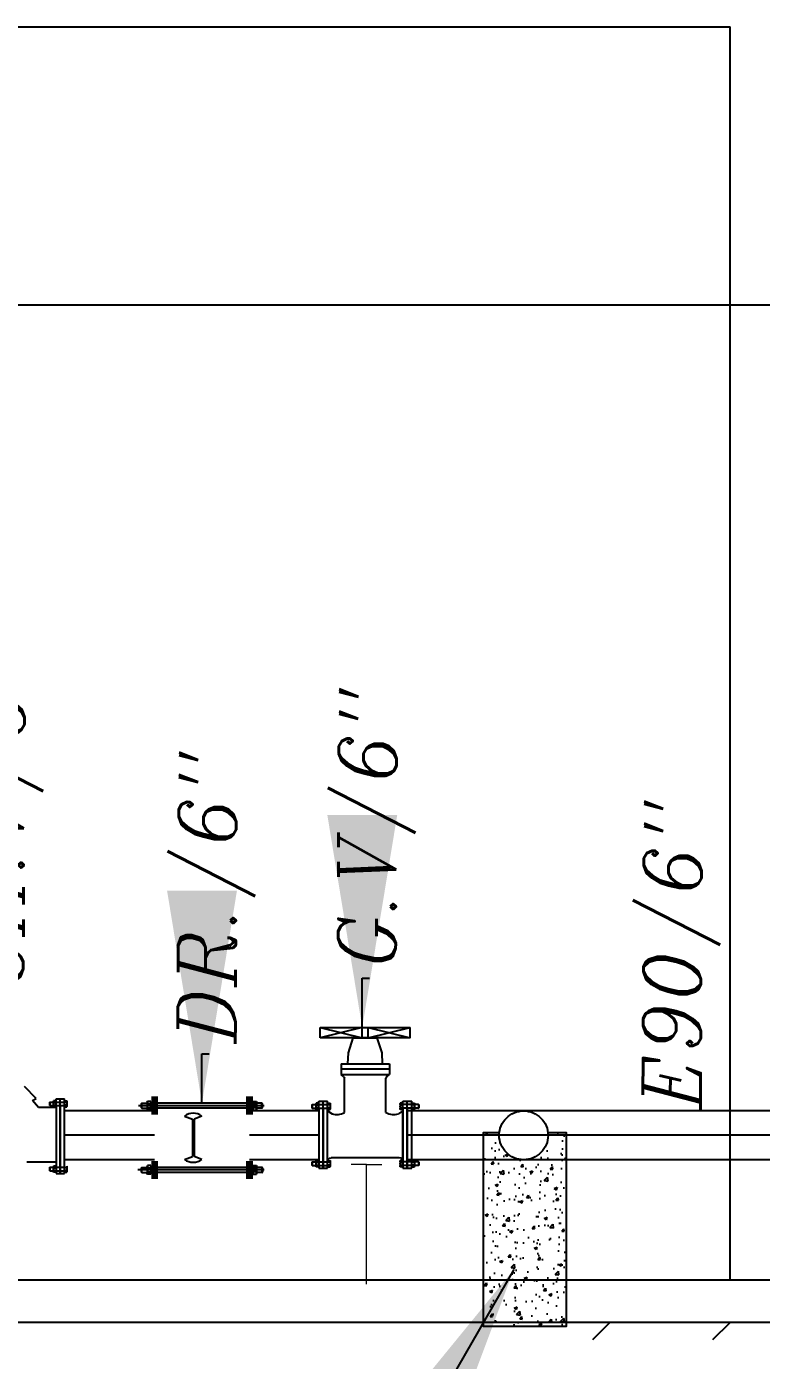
# Model space of a CAD drawing. Extents: x 152000 to 152174, y 158796 to 159332.
# Drawn here: x 152063.705 to 152065.434, y 159119.186 to 159122.325 of the extents above; entities that cross this region are included whole.
import ezdxf

# ---------------------------------------------------------------- set-up
doc = ezdxf.new("R2010")
doc.units = 0
doc.header["$LTSCALE"] = 3
doc.header["$MEASUREMENT"] = 0
doc.header["$PDMODE"] = 2
doc.header["$PDSIZE"] = 0.03
doc.linetypes.add('AUSGEZOGEN', pattern=[0])
doc.linetypes.add('CENTER', pattern=[2, 1.25, -0.25, 0.25, -0.25])
doc.layers.get('0').update_dxf_attribs({"linetype": 'CONTINUOUS'})
doc.layers.get('DEFPOINTS').update_dxf_attribs({"linetype": 'CONTINUOUS'})
doc.layers.add('BEAM', color=6, linetype='CONTINUOUS', lineweight=13)
doc.layers.add('LAND CORNERS', color=255, linetype='CONTINUOUS', lineweight=25)
for name, color, linetype in [('DIM', 144, 'CONTINUOUS'), ('EBENE0', 7, 'AUSGEZOGEN'), ('MECH', 6, 'CONTINUOUS'), ('NUMBERS', 6, 'CONTINUOUS'), ('TEXTS', 1, 'CONTINUOUS')]:
    doc.layers.add(name, color=color, linetype=linetype)
doc.styles.add('italic', font='italicc.shx', dxfattribs={"height": 0.4})
doc.dimstyles.new('mais 1-100 plan', dxfattribs={"dimtxt": 0.25, "dimasz": 0.1635, "dimexe": 0.18, "dimexo": 0.0625, "dimgap": 0, "dimtad": 1, "dimzin": 0, "dimdsep": 46, "dimtxsty": 'Standard', "dimblk": 'OBLIQUE', "dimcen": 0, "dimse1": 1, "dimse2": 1, "dimclrd": 8, "dimclrt": 4, "dimadec": 0, "dimazin": 0, "dimtfac": 1, "dimtix": 1, "dimtofl": 0, "dimtmove": 0, "dimatfit": 3, "dimldrblk": 'OBLIQUE', "dimfxl": 0.18, "dimtolj": 1, "dimtzin": 0, "dimarcsym": 0})
doc.dimstyles.get("Standard").update_dxf_attribs({"dimtxt": 0.7, "dimasz": 0.5, "dimexe": 4.572, "dimexo": 1.5875, "dimgap": 0.01, "dimtad": 1, "dimzin": 0, "dimdsep": 46, "dimtxsty": 'Standard', "dimcen": 2.286, "dimse1": 1, "dimse2": 1, "dimsd1": 1, "dimsd2": 1, "dimadec": 0, "dimazin": 0, "dimtfac": 1, "dimtdec": 4, "dimtofl": 0, "dimtmove": 0, "dimatfit": 3, "dimfxl": 1, "dimtolj": 1, "dimtzin": 0, "dimarcsym": 0})

# ---------------------------------------------------------------- blocks, each defined once
blk = doc.blocks.new('*D156')
at = {"layer": 'DEFPOINTS', "color": 0, "transparency": 16777216}
for p in [(152067.0555, 159119.9511), (152056.5608, 159119.2751), (152067.0555, 159118.7318)]:
    blk.add_point(p, dxfattribs=at)
at = {"layer": 'LAND CORNERS', "color": 2, "lineweight": -2, "transparency": 16777216}
blk.add_line((152056.8608, 159118.7318), (152066.7555, 159118.7318), dxfattribs=at)
at = {"layer": 'LAND CORNERS', "color": 2, "transparency": 16777216}
for points in [[(152056.8608, 159118.7818), (152056.8608, 159118.6818), (152056.5608, 159118.7318)], [(152066.7555, 159118.7818), (152066.7555, 159118.6818), (152067.0555, 159118.7318)]]:
    blk.add_solid(points, dxfattribs=at)
at = {"layer": 'LAND CORNERS', "color": 2, "transparency": 16777216, "insert": (152061.8081, 159118.9068), "char_height": 0.25, "attachment_point": 5}
blk.add_mtext('\\A1;10.49', dxfattribs=at)
blk = doc.blocks.new('_OBLIQUE')
at = {"color": 0, "linetype": 'ByBlock'}
blk.add_line((-0.5, -0.5), (0.5, 0.5), dxfattribs=at)

msp = doc.modelspace()

# ---------------------------------------------------------------- hatches: boundary and pattern name
h = msp.add_hatch()
h.set_pattern_fill('AR-CONC', color=256, scale=0.009703, style=0)
h.set_pattern_definition([(50, (152106.18917, 158639.875435), (0.069595362, -0.006088805), [0.007277209, -0.080049298]), (355, (152106.18917, 158639.875435), (-0.013462966, 0.07298479), [0.005821767, -0.064039438]), (100.4514, (152106.19497, 158639.87493), (0.056132448, 0.066895941), [0.006184676, -0.068031435]), (46.1842, (152106.18917, 158639.89484), (0.103553814, -0.016060219), [0.010915813, -0.120073946]), (96.6356, (152106.1978, 158639.8935), (0.09068981, 0.094518123), [0.009277014, -0.102047136]), (351.1842, (152106.18917, 158639.89484), (0.090689736, 0.094518194), [0.00873265, -0.096059157]), (21, (152106.19887, 158639.88999), (0.057917564, -0.03906589), [0.007277209, -0.080049298]), (326, (152106.19887, 158639.88999), (0.023608753, 0.070360911), [0.005821767, -0.064039438]), (71.4514, (152106.2037, 158639.886734), (0.081526341, 0.031294957), [0.006184676, -0.068031435]), (37.5, (152106.189167, 158639.875435), (0.0011798641, 0.0323005081), [0, -0.0632632025, 0, -0.0650097326, 0, -0.0642820117]), (7.5, (152106.189167, 158639.875435), (0.025525493, 0.038269552), [0, -0.0370652505, 0, -0.0618077607, 0, -0.0244999365]), (327.5, (152106.16753, 158639.875435), (0.0517964983, -0.0021884868), [0, -0.024257363, 0, -0.0756829723, 0, -0.1004254824]), (317.5, (152106.157827, 158639.875435), (0.056586234, 0.0097131315), [0, -0.031534572, 0, -0.050261256, 0, -0.071316647])])
h.paths.add_polyline_path([(152064.97422, 159119.72277), (152064.93163, 159119.72277, -0.030415), (152064.93206, 159119.71578, -1), (152064.8169, 159119.71578, -0.030415), (152064.81733, 159119.72277), (152064.78016, 159119.72277), (152064.78016, 159119.26573), (152064.97422, 159119.26573)])

# ---------------------------------------------------------------- linework, layer by layer
msp.add_lwpolyline([(152064.93163, 159119.72277), (152064.97422, 159119.72277), (152064.97422, 159119.26573), (152064.78016, 159119.26573), (152064.78016, 159119.72277), (152064.81733, 159119.72277)])
at = {"layer": 'BEAM', "color": 2}
for p, q in [((152064.50464, 159119.64688), (152064.46878, 159119.64688)), ((152064.50464, 159119.64688), (152064.5405, 159119.64688)), ((152064.50464, 159119.36507), (152064.50464, 159119.64688))]:
    msp.add_line(p, q, dxfattribs=at)
at = {"layer": 'DIM', "color": 1, "linetype": 'CENTER'}
msp.add_circle((152064.87448, 159119.71578), 0.05758, dxfattribs=at)
at = {"layer": 'EBENE0', "color": 8, "linetype": 'AUSGEZOGEN'}
for p, q in [((152061.5608, 159122.32507), (152065.3608, 159122.32507)), ((152061.5608, 159122.32507), (152065.3608, 159122.32507)), ((152065.3608, 159119.37507), (152065.3608, 159122.32507)), ((152065.3608, 159119.37507), (152065.3608, 159122.32507)), ((152065.3608, 159119.37507), (152065.3608, 159121.72507)), ((152065.3608, 159119.37507), (152065.3608, 159121.72507)), ((152065.9608, 159119.37507), (152056.5608, 159119.37507)), ((152065.9608, 159119.27507), (152056.5608, 159119.27507)), ((152065.03716, 159119.23496), (152065.07727, 159119.27507)), ((152065.03716, 159119.23496), (152065.07727, 159119.27507)), ((152065.32001, 159119.23496), (152065.36011, 159119.27507)), ((152065.32001, 159119.23496), (152065.36011, 159119.27507))]:
    msp.add_line(p, q, dxfattribs=at)
at = {"layer": 'MECH'}
for p, q in [((152064.4946, 159119.96954), (152064.39596, 159119.94508)), ((152064.39596, 159119.96954), (152064.4946, 159119.94508)), ((152064.39596, 159119.96954), (152064.60746, 159119.96954)), ((152064.39596, 159119.94508), (152064.39596, 159119.96954)), ((152064.4946, 159119.94508), (152064.4946, 159119.96954)), ((152064.4946, 159119.96954), (152064.50881, 159119.96954)), ((152064.50881, 159119.94508), (152064.60746, 159119.96954)), ((152064.50881, 159119.96954), (152064.60746, 159119.94508)), ((152064.50881, 159119.94508), (152064.50881, 159119.96954)), ((152064.60746, 159119.94508), (152064.60746, 159119.96954)), ((152064.60746, 159119.94508), (152064.39596, 159119.94508)), ((152064.46197, 159119.9097), (152064.4733, 159119.94508)), ((152064.4733, 159119.94508), (152064.53012, 159119.94508)), ((152064.54144, 159119.9097), (152064.53012, 159119.94508)), ((152064.46093, 159119.88368), (152064.46197, 159119.9097)), ((152064.54248, 159119.88368), (152064.54144, 159119.9097)), ((152064.44489, 159119.88368), (152064.44489, 159119.8587)), ((152064.44489, 159119.88368), (152064.55853, 159119.88368)), ((152064.44489, 159119.87223), (152064.55853, 159119.87223)), ((152064.55853, 159119.88368), (152064.55853, 159119.8587)), ((152063.72702, 159119.80278), (152063.69987, 159119.83072)), ((152064.45133, 159119.85367), (152064.44489, 159119.8587)), ((152064.44489, 159119.8587), (152064.55853, 159119.8587)), ((152064.45133, 159119.85367), (152064.45288, 159119.85048)), ((152064.45288, 159119.7692), (152064.45288, 159119.85048)), ((152064.55209, 159119.85367), (152064.55053, 159119.85048)), ((152064.55053, 159119.7692), (152064.55053, 159119.85048)), ((152064.55209, 159119.85367), (152064.55853, 159119.8587)), ((152063.71879, 159119.79785), (152063.72702, 159119.80278)), ((152063.73277, 159119.78142), (152063.71879, 159119.79785)), ((152063.77411, 159119.79713), (152063.76841, 159119.79713)), ((152063.76841, 159119.79713), (152063.76841, 159119.79413)), ((152063.7744, 159119.78685), (152063.7744, 159119.80178)), ((152063.7744, 159119.80178), (152063.7841, 159119.80178)), ((152063.7841, 159119.80178), (152063.7938, 159119.80178)), ((152063.7841, 159119.78685), (152063.7841, 159119.80178)), ((152063.7841, 159119.62625), (152063.7841, 159119.80178)), ((152063.7938, 159119.62625), (152063.7938, 159119.80178)), ((152063.79413, 159119.79713), (152063.79984, 159119.79713)), ((152063.79984, 159119.79713), (152063.79984, 159119.79413)), ((152064.39241, 159119.78042), (152064.39241, 159119.7962)), ((152064.39241, 159119.7962), (152064.40267, 159119.7962)), ((152064.40267, 159119.7962), (152064.41293, 159119.7962)), ((152064.40267, 159119.78042), (152064.40267, 159119.7962)), ((152064.40267, 159119.63837), (152064.40267, 159119.7962)), ((152064.41293, 159119.63837), (152064.41293, 159119.7962)), ((152064.59049, 159119.63837), (152064.59049, 159119.7962)), ((152064.59049, 159119.78042), (152064.59049, 159119.7962)), ((152064.59049, 159119.7962), (152064.60075, 159119.7962)), ((152064.59049, 159119.63837), (152064.59049, 159119.7962)), ((152064.60075, 159119.63837), (152064.60075, 159119.7962)), ((152064.60075, 159119.7962), (152064.61101, 159119.7962)), ((152064.60075, 159119.78042), (152064.60075, 159119.7962)), ((152064.60075, 159119.63837), (152064.60075, 159119.7962)), ((152064.60075, 159119.63837), (152064.60075, 159119.7962)), ((152064.61101, 159119.63837), (152064.61101, 159119.7962)), ((152063.7744, 159119.78142), (152063.73277, 159119.78142)), ((152063.75861, 159119.7936), (152063.75957, 159119.79413)), ((152063.75861, 159119.7936), (152063.75861, 159119.78646)), ((152063.75957, 159119.78593), (152063.75861, 159119.78646)), ((152063.75957, 159119.79413), (152063.75957, 159119.78593)), ((152063.75957, 159119.79413), (152063.76789, 159119.79413)), ((152063.75957, 159119.78593), (152063.76789, 159119.78593)), ((152063.76841, 159119.79413), (152063.76841, 159119.78593)), ((152063.76841, 159119.79325), (152063.77411, 159119.79325)), ((152063.76841, 159119.7868), (152063.77411, 159119.7868)), ((152063.76841, 159119.78293), (152063.76841, 159119.78593)), ((152063.77411, 159119.78293), (152063.76841, 159119.78293)), ((152063.77411, 159119.79413), (152063.79413, 159119.79413)), ((152063.77411, 159119.78593), (152063.79413, 159119.78593)), ((152063.7744, 159119.78685), (152063.7744, 159119.64117)), ((152063.7744, 159119.77739), (152063.7744, 159119.65063)), ((152063.7841, 159119.78685), (152063.7841, 159119.64117)), ((152063.79984, 159119.79325), (152063.79413, 159119.79325)), ((152063.79984, 159119.7868), (152063.79413, 159119.7868)), ((152063.79413, 159119.78293), (152063.79984, 159119.78293)), ((152063.79984, 159119.79413), (152063.79984, 159119.78593)), ((152063.79984, 159119.78293), (152063.79984, 159119.78593)), ((152064.26352, 159119.78547), (152063.96791, 159119.78547)), ((152063.97631, 159119.7914), (152063.97491, 159119.79063)), ((152063.97491, 159119.7803), (152063.97491, 159119.79063)), ((152063.97491, 159119.7803), (152063.97631, 159119.77953)), ((152063.97631, 159119.77953), (152063.97631, 159119.7914)), ((152063.97631, 159119.7914), (152063.98834, 159119.7914)), ((152063.97631, 159119.77953), (152063.98834, 159119.77953)), ((152063.99734, 159119.79573), (152063.98909, 159119.79573)), ((152063.98909, 159119.79573), (152063.98909, 159119.7914)), ((152063.98909, 159119.77953), (152063.98909, 159119.7914)), ((152063.98909, 159119.79013), (152063.99734, 159119.79013)), ((152063.98909, 159119.7808), (152063.99734, 159119.7808)), ((152063.98909, 159119.7752), (152063.98909, 159119.77953)), ((152063.99734, 159119.7752), (152063.98909, 159119.7752)), ((152063.99734, 159119.7752), (152063.99734, 159119.79573)), ((152064.2376, 159119.7914), (152063.99734, 159119.7914)), ((152064.2376, 159119.77953), (152063.99734, 159119.77953)), ((152064.2376, 159119.7752), (152064.2376, 159119.79573)), ((152064.2376, 159119.79573), (152064.24586, 159119.79573)), ((152064.24586, 159119.79013), (152064.2376, 159119.79013)), ((152064.24586, 159119.7808), (152064.2376, 159119.7808)), ((152064.2376, 159119.7752), (152064.24586, 159119.7752)), ((152064.24586, 159119.79573), (152064.24586, 159119.7914)), ((152064.24586, 159119.77953), (152064.24586, 159119.7914)), ((152064.24586, 159119.7752), (152064.24586, 159119.77953)), ((152064.25864, 159119.7914), (152064.24661, 159119.7914)), ((152064.25864, 159119.77953), (152064.24661, 159119.77953)), ((152064.25864, 159119.7914), (152064.26003, 159119.79063)), ((152064.25864, 159119.77953), (152064.25864, 159119.7914)), ((152064.26003, 159119.7803), (152064.25864, 159119.77953)), ((152064.26003, 159119.7803), (152064.26003, 159119.79063)), ((152064.3757, 159119.78755), (152064.37672, 159119.78812)), ((152064.3757, 159119.78755), (152064.3757, 159119.78)), ((152064.37672, 159119.77944), (152064.3757, 159119.78)), ((152064.37672, 159119.78812), (152064.37672, 159119.77944)), ((152064.37672, 159119.78812), (152064.38552, 159119.78812)), ((152064.37672, 159119.77944), (152064.38552, 159119.77944)), ((152064.3921, 159119.79128), (152064.38607, 159119.79128)), ((152064.38607, 159119.79128), (152064.38607, 159119.78812)), ((152064.38607, 159119.78812), (152064.38607, 159119.77944)), ((152064.38607, 159119.78719), (152064.3921, 159119.78719)), ((152064.38607, 159119.78037), (152064.3921, 159119.78037)), ((152064.38607, 159119.77627), (152064.38607, 159119.77944)), ((152064.3921, 159119.77627), (152064.38607, 159119.77627)), ((152064.3921, 159119.78812), (152064.41328, 159119.78812)), ((152064.3921, 159119.77944), (152064.41328, 159119.77944)), ((152064.39241, 159119.78042), (152064.39241, 159119.65415)), ((152064.39241, 159119.76916), (152064.39241, 159119.66417)), ((152064.40267, 159119.78042), (152064.40267, 159119.65415)), ((152064.41293, 159119.77336), (152064.42371, 159119.76608)), ((152064.41328, 159119.79128), (152064.41931, 159119.79128)), ((152064.41931, 159119.78719), (152064.41328, 159119.78719)), ((152064.41931, 159119.78037), (152064.41328, 159119.78037)), ((152064.41328, 159119.77627), (152064.41931, 159119.77627)), ((152064.41931, 159119.79128), (152064.41931, 159119.78812)), ((152064.41931, 159119.78812), (152064.41931, 159119.77944)), ((152064.41931, 159119.77627), (152064.41931, 159119.77944)), ((152064.59049, 159119.77336), (152064.57971, 159119.76608)), ((152064.58411, 159119.79128), (152064.58411, 159119.78812)), ((152064.59014, 159119.79128), (152064.58411, 159119.79128)), ((152064.58411, 159119.78812), (152064.58411, 159119.77944)), ((152064.58411, 159119.78719), (152064.59014, 159119.78719)), ((152064.58411, 159119.78037), (152064.59014, 159119.78037)), ((152064.58411, 159119.77627), (152064.58411, 159119.77944)), ((152064.59014, 159119.77627), (152064.58411, 159119.77627)), ((152064.61131, 159119.78812), (152064.59014, 159119.78812)), ((152064.61131, 159119.77944), (152064.59014, 159119.77944)), ((152064.59049, 159119.78042), (152064.59049, 159119.65415)), ((152064.60075, 159119.78042), (152064.60075, 159119.65415)), ((152064.61131, 159119.79128), (152064.61735, 159119.79128)), ((152064.61735, 159119.78719), (152064.61131, 159119.78719)), ((152064.61735, 159119.78037), (152064.61131, 159119.78037)), ((152064.61131, 159119.77627), (152064.61735, 159119.77627)), ((152064.61735, 159119.79128), (152064.61735, 159119.78812)), ((152064.61735, 159119.78812), (152064.61735, 159119.77944)), ((152064.61735, 159119.77627), (152064.61735, 159119.77944)), ((152064.62669, 159119.78812), (152064.6179, 159119.78812)), ((152064.62669, 159119.77944), (152064.6179, 159119.77944)), ((152064.62771, 159119.78755), (152064.62669, 159119.78812)), ((152064.62669, 159119.78812), (152064.62669, 159119.77944)), ((152064.62669, 159119.77944), (152064.62771, 159119.78)), ((152064.62771, 159119.78755), (152064.62771, 159119.78)), ((152064.07644, 159119.761), (152064.09491, 159119.75365)), ((152064.09491, 159119.75365), (152064.09491, 159119.66622)), ((152064.11726, 159119.761), (152064.09879, 159119.75365)), ((152064.09879, 159119.75365), (152064.09879, 159119.66622)), ((152063.70498, 159119.65374), (152063.7744, 159119.65374)), ((152063.75861, 159119.63994), (152063.75957, 159119.64047)), ((152063.75861, 159119.63994), (152063.75861, 159119.6328)), ((152063.75957, 159119.64047), (152063.75957, 159119.63226)), ((152063.75957, 159119.64047), (152063.76789, 159119.64047)), ((152063.77411, 159119.64346), (152063.76841, 159119.64346)), ((152063.76841, 159119.64346), (152063.76841, 159119.64047)), ((152063.76841, 159119.64047), (152063.76841, 159119.63226)), ((152063.76841, 159119.63959), (152063.77411, 159119.63959)), ((152063.77411, 159119.64047), (152063.79413, 159119.64047)), ((152063.7744, 159119.64117), (152063.7744, 159119.62625)), ((152063.7841, 159119.64117), (152063.7841, 159119.62625)), ((152063.79984, 159119.63959), (152063.79413, 159119.63959)), ((152063.79984, 159119.64346), (152063.79984, 159119.64047)), ((152063.79984, 159119.64047), (152063.79984, 159119.63226)), ((152063.97631, 159119.64034), (152063.97491, 159119.63957)), ((152063.97491, 159119.62924), (152063.97491, 159119.63957)), ((152063.97631, 159119.62847), (152063.97631, 159119.64034)), ((152063.97631, 159119.64034), (152063.98834, 159119.64034)), ((152063.98909, 159119.64467), (152063.98909, 159119.64034)), ((152063.99734, 159119.64467), (152063.98909, 159119.64467)), ((152063.98909, 159119.64034), (152063.98909, 159119.62847)), ((152063.99734, 159119.64467), (152063.99734, 159119.62414)), ((152064.2376, 159119.64034), (152063.99734, 159119.64034)), ((152064.07644, 159119.65888), (152064.09491, 159119.66622)), ((152064.11726, 159119.65888), (152064.09879, 159119.66622)), ((152064.2376, 159119.64467), (152064.2376, 159119.62414)), ((152064.2376, 159119.64467), (152064.24586, 159119.64467)), ((152064.24586, 159119.64467), (152064.24586, 159119.64034)), ((152064.24586, 159119.64034), (152064.24586, 159119.62847)), ((152064.25864, 159119.64034), (152064.24661, 159119.64034)), ((152064.25864, 159119.64034), (152064.25864, 159119.62847)), ((152064.26003, 159119.63957), (152064.25864, 159119.64034)), ((152064.26003, 159119.63957), (152064.26003, 159119.62924)), ((152064.3757, 159119.65285), (152064.37672, 159119.65342)), ((152064.3757, 159119.65285), (152064.3757, 159119.6453)), ((152064.37672, 159119.64474), (152064.3757, 159119.6453)), ((152064.37672, 159119.65342), (152064.37672, 159119.64474)), ((152064.37672, 159119.65342), (152064.38552, 159119.65342)), ((152064.37672, 159119.64474), (152064.38552, 159119.64474)), ((152064.3921, 159119.65658), (152064.38607, 159119.65658)), ((152064.38607, 159119.65658), (152064.38607, 159119.65342)), ((152064.38607, 159119.65342), (152064.38607, 159119.64474)), ((152064.38607, 159119.65249), (152064.3921, 159119.65249)), ((152064.38607, 159119.64567), (152064.3921, 159119.64567)), ((152064.38607, 159119.64157), (152064.38607, 159119.64474)), ((152064.3921, 159119.64157), (152064.38607, 159119.64157)), ((152064.3921, 159119.65342), (152064.41328, 159119.65342)), ((152064.3921, 159119.64474), (152064.41328, 159119.64474)), ((152064.39241, 159119.65415), (152064.39241, 159119.63837)), ((152064.40267, 159119.65415), (152064.40267, 159119.63837)), ((152064.41293, 159119.6582), (152064.41714, 159119.66222)), ((152064.41328, 159119.65658), (152064.41931, 159119.65658)), ((152064.41931, 159119.65249), (152064.41328, 159119.65249)), ((152064.41931, 159119.64567), (152064.41328, 159119.64567)), ((152064.41328, 159119.64157), (152064.41931, 159119.64157)), ((152064.41714, 159119.66222), (152064.42153, 159119.66259)), ((152064.41931, 159119.65658), (152064.41931, 159119.65342)), ((152064.41931, 159119.65342), (152064.41931, 159119.64474)), ((152064.41931, 159119.64157), (152064.41931, 159119.64474)), ((152064.58188, 159119.66259), (152064.42153, 159119.66259)), ((152064.58627, 159119.66222), (152064.58188, 159119.66259)), ((152064.58411, 159119.65658), (152064.58411, 159119.65342)), ((152064.59014, 159119.65658), (152064.58411, 159119.65658)), ((152064.58411, 159119.65342), (152064.58411, 159119.64474)), ((152064.58411, 159119.65249), (152064.59014, 159119.65249)), ((152064.58411, 159119.64567), (152064.59014, 159119.64567)), ((152064.58411, 159119.64157), (152064.58411, 159119.64474)), ((152064.59014, 159119.64157), (152064.58411, 159119.64157)), ((152064.59049, 159119.6582), (152064.58627, 159119.66222)), ((152064.61131, 159119.65342), (152064.59014, 159119.65342)), ((152064.61131, 159119.64474), (152064.59014, 159119.64474)), ((152064.59049, 159119.65415), (152064.59049, 159119.63837)), ((152064.60075, 159119.65415), (152064.60075, 159119.63837)), ((152064.61131, 159119.65658), (152064.61735, 159119.65658)), ((152064.61735, 159119.65249), (152064.61131, 159119.65249)), ((152064.61735, 159119.64567), (152064.61131, 159119.64567)), ((152064.61131, 159119.64157), (152064.61735, 159119.64157)), ((152064.61735, 159119.65658), (152064.61735, 159119.65342)), ((152064.61735, 159119.65342), (152064.61735, 159119.64474)), ((152064.61735, 159119.64157), (152064.61735, 159119.64474)), ((152064.62669, 159119.65342), (152064.6179, 159119.65342)), ((152064.62669, 159119.64474), (152064.6179, 159119.64474)), ((152064.62771, 159119.65285), (152064.62669, 159119.65342)), ((152064.62669, 159119.65342), (152064.62669, 159119.64474)), ((152064.62669, 159119.64474), (152064.62771, 159119.6453)), ((152064.62771, 159119.65285), (152064.62771, 159119.6453)), ((152063.75957, 159119.63226), (152063.75861, 159119.6328)), ((152063.75957, 159119.63226), (152063.76789, 159119.63226)), ((152063.76841, 159119.63314), (152063.77411, 159119.63314)), ((152063.76841, 159119.62927), (152063.76841, 159119.63226)), ((152063.77411, 159119.62927), (152063.76841, 159119.62927)), ((152063.77411, 159119.63226), (152063.79413, 159119.63226)), ((152063.7744, 159119.62625), (152063.7841, 159119.62625)), ((152063.7744, 159119.62625), (152063.7841, 159119.62625)), ((152063.7841, 159119.62625), (152063.7938, 159119.62625)), ((152063.7841, 159119.62625), (152063.7938, 159119.62625)), ((152063.79984, 159119.63314), (152063.79413, 159119.63314)), ((152063.79413, 159119.62927), (152063.79984, 159119.62927)), ((152063.79984, 159119.62927), (152063.79984, 159119.63226)), ((152064.26352, 159119.63441), (152063.96636, 159119.63441)), ((152063.97491, 159119.62924), (152063.97631, 159119.62847)), ((152063.97631, 159119.62847), (152063.98834, 159119.62847)), ((152063.98909, 159119.63907), (152063.99734, 159119.63907)), ((152063.98909, 159119.62974), (152063.99734, 159119.62974)), ((152063.98909, 159119.62414), (152063.98909, 159119.62847)), ((152063.99734, 159119.62414), (152063.98909, 159119.62414)), ((152064.2376, 159119.62847), (152063.99734, 159119.62847)), ((152064.24586, 159119.63907), (152064.2376, 159119.63907)), ((152064.24586, 159119.62974), (152064.2376, 159119.62974)), ((152064.2376, 159119.62414), (152064.24586, 159119.62414)), ((152064.24586, 159119.62414), (152064.24586, 159119.62847)), ((152064.25864, 159119.62847), (152064.24661, 159119.62847)), ((152064.25864, 159119.62847), (152064.26003, 159119.62924)), ((152064.39241, 159119.63837), (152064.40267, 159119.63837)), ((152064.39241, 159119.63837), (152064.40267, 159119.63837)), ((152064.40267, 159119.63837), (152064.41293, 159119.63837)), ((152064.40267, 159119.63837), (152064.41293, 159119.63837)), ((152064.59049, 159119.63837), (152064.60075, 159119.63837)), ((152064.59049, 159119.63837), (152064.60075, 159119.63837)), ((152064.60075, 159119.63837), (152064.61101, 159119.63837)), ((152064.60075, 159119.63837), (152064.61101, 159119.63837))]:
    msp.add_line(p, q, dxfattribs=at)
at = {"layer": 'MECH', "const_width": 0.01619}
for points in [[(152064.00605, 159119.80717), (152064.00605, 159119.76438)], [(152064.22945, 159119.80717), (152064.22945, 159119.76438)], [(152064.00605, 159119.6127), (152064.00605, 159119.6555)], [(152064.22945, 159119.6127), (152064.22945, 159119.6555)]]:
    msp.add_lwpolyline(points, dxfattribs=at)
at = {"layer": 'MECH'}
for centre, radius, start, end in [((152063.77068, 159119.79519), 0.00298, 139.521, 220.479), ((152063.79757, 159119.79519), 0.00298, 319.521, 40.479), ((152063.77068, 159119.78487), 0.00298, 139.521, 220.479), ((152063.7754, 159119.79003), 0.0077, 155.22028, 204.77972), ((152063.79285, 159119.79003), 0.0077, 335.22028, 24.77972), ((152063.79757, 159119.78487), 0.00298, 319.521, 40.479), ((152063.99237, 159119.79293), 0.00431, 139.521, 220.479), ((152063.99237, 159119.778), 0.00431, 139.521, 220.479), ((152063.9992, 159119.78547), 0.01113, 155.22028, 204.77972), ((152064.09685, 159119.73306), 0.0346, 53.84916, 126.15084), ((152064.24257, 159119.79293), 0.00431, 319.521, 40.479), ((152064.23575, 159119.78547), 0.01113, 335.22028, 24.77972), ((152064.24257, 159119.778), 0.00431, 319.521, 40.479), ((152064.38847, 159119.78924), 0.00315, 139.521, 220.479), ((152064.38847, 159119.77832), 0.00315, 139.521, 220.479), ((152064.39346, 159119.78378), 0.00814, 155.22028, 204.77972), ((152064.41691, 159119.78924), 0.00315, 319.521, 40.479), ((152064.41192, 159119.78378), 0.00814, 335.22028, 24.77972), ((152064.41691, 159119.77832), 0.00315, 319.521, 40.479), ((152064.43401, 159119.80769), 0.04287, 256.09893, 296.1187), ((152064.56941, 159119.80769), 0.04287, 243.8813, 283.90107), ((152064.5865, 159119.78924), 0.00315, 139.521, 220.479), ((152064.5865, 159119.77832), 0.00315, 139.521, 220.479), ((152064.5915, 159119.78378), 0.00814, 155.22028, 204.77972), ((152064.61495, 159119.78924), 0.00315, 319.521, 40.479), ((152064.60996, 159119.78378), 0.00814, 335.22028, 24.77972), ((152064.61495, 159119.77832), 0.00315, 319.521, 40.479), ((152063.77068, 159119.64153), 0.00298, 139.521, 220.479), ((152063.7754, 159119.63637), 0.0077, 155.22028, 204.77972), ((152063.79757, 159119.64153), 0.00298, 319.521, 40.479), ((152063.79285, 159119.63637), 0.0077, 335.22028, 24.77972), ((152063.99237, 159119.64187), 0.00431, 139.521, 220.479), ((152064.09685, 159119.68681), 0.0346, 233.84916, 306.15084), ((152064.24257, 159119.64187), 0.00431, 319.521, 40.479), ((152064.38847, 159119.65454), 0.00315, 139.521, 220.479), ((152064.38847, 159119.64362), 0.00315, 139.521, 220.479), ((152064.39346, 159119.64908), 0.00814, 155.22028, 204.77972), ((152064.41691, 159119.65454), 0.00315, 319.521, 40.479), ((152064.41192, 159119.64908), 0.00814, 335.22028, 24.77972), ((152064.41691, 159119.64362), 0.00315, 319.521, 40.479), ((152064.5865, 159119.65454), 0.00315, 139.521, 220.479), ((152064.5865, 159119.64362), 0.00315, 139.521, 220.479), ((152064.5915, 159119.64908), 0.00814, 155.22028, 204.77972), ((152064.61495, 159119.65454), 0.00315, 319.521, 40.479), ((152064.60996, 159119.64908), 0.00814, 335.22028, 24.77972), ((152064.61495, 159119.64362), 0.00315, 319.521, 40.479), ((152063.77068, 159119.63121), 0.00298, 139.521, 220.479), ((152063.79757, 159119.63121), 0.00298, 319.521, 40.479), ((152063.99237, 159119.62694), 0.00431, 139.521, 220.479), ((152063.9992, 159119.63441), 0.01113, 155.22028, 204.77972), ((152064.23575, 159119.63441), 0.01113, 335.22028, 24.77972), ((152064.24257, 159119.62694), 0.00431, 319.521, 40.479)]:
    msp.add_arc(centre, radius, start, end, dxfattribs=at)
at = {"layer": 'TEXTS'}
msp.add_lwpolyline([(152066.6404, 159121.66993), (152053.80565, 159121.66993), (152053.80565, 159117.44674), (152066.6404, 159117.44674)], close=True, dxfattribs=at)
for points in [[(152064.00605, 159119.77336), (152063.7938, 159119.77336)], [(152064.39241, 159119.77336), (152064.22945, 159119.77336)], [(152066.73979, 159119.77336), (152064.60075, 159119.77336)], [(152064.00605, 159119.71578), (152063.7938, 159119.71578)], [(152064.39241, 159119.71578), (152064.22945, 159119.71578)], [(152066.74118, 159119.71578), (152064.60075, 159119.71578)], [(152064.00605, 159119.6582), (152063.7938, 159119.6582)], [(152064.39241, 159119.6582), (152064.22945, 159119.6582)], [(152066.73347, 159119.6582), (152064.60075, 159119.6582)]]:
    msp.add_lwpolyline(points, dxfattribs=at)

# ---------------------------------------------------------------- texts
at = {"layer": 'NUMBERS', "color": 5, "style": 'italic'}
for s, p in [('CH.V/6"', (152063.6968, 159120.06137)), ('G.V/6"', (152064.57309, 159120.10889)), ('DR./6"', (152064.19596, 159119.93075)), ('E90/6"', (152065.29036, 159119.77522))]:
    msp.add_text(s, height=0.135478, rotation=89.74376, dxfattribs=at).set_placement(p)

# ---------------------------------------------------------------- dimensions: what is measured, and where the dimension line sits
at = {"layer": 'LAND CORNERS'}
dim = msp.add_linear_dim(base=(152067.05548, 159118.73178), p1=(152056.5608, 159119.27507), p2=(152067.05548, 159119.95111), dimstyle='mais 1-100 plan', override={"dimasz": 0.3, "dimgap": 0.05, "dimsah": 1, "dimclrd": 2, "dimclrt": 2, "dimfxlon": 1, "dimarcsym": 1}, dxfattribs=at)
dim.commit()
dim.dimension.update_dxf_attribs({"geometry": '*D156', "text_midpoint": (152061.80814, 159118.90678)})

# ---------------------------------------------------------------- leaders
for points in [[(152064.4946, 159119.96954), (152064.49463, 159120.08531), (152064.51157, 159120.08531)], [(152064.11747, 159119.7914), (152064.1175, 159119.90718), (152064.13444, 159119.90717)]]:
    msp.add_leader(points, dimstyle='Standard', override={"dimscale": 1, "dimfxl": 0.18})
at = {"color": 7}
msp.add_leader([(152064.85146, 159119.40014), (152064.54951, 159118.8747), (152063.96354, 159118.8747)], dimstyle='Standard', override={"dimscale": 1, "dimgap": 0.09, "dimtad": 0, "dimfxl": 0.18}, dxfattribs=at)

doc.saveas('drawing.dxf')
